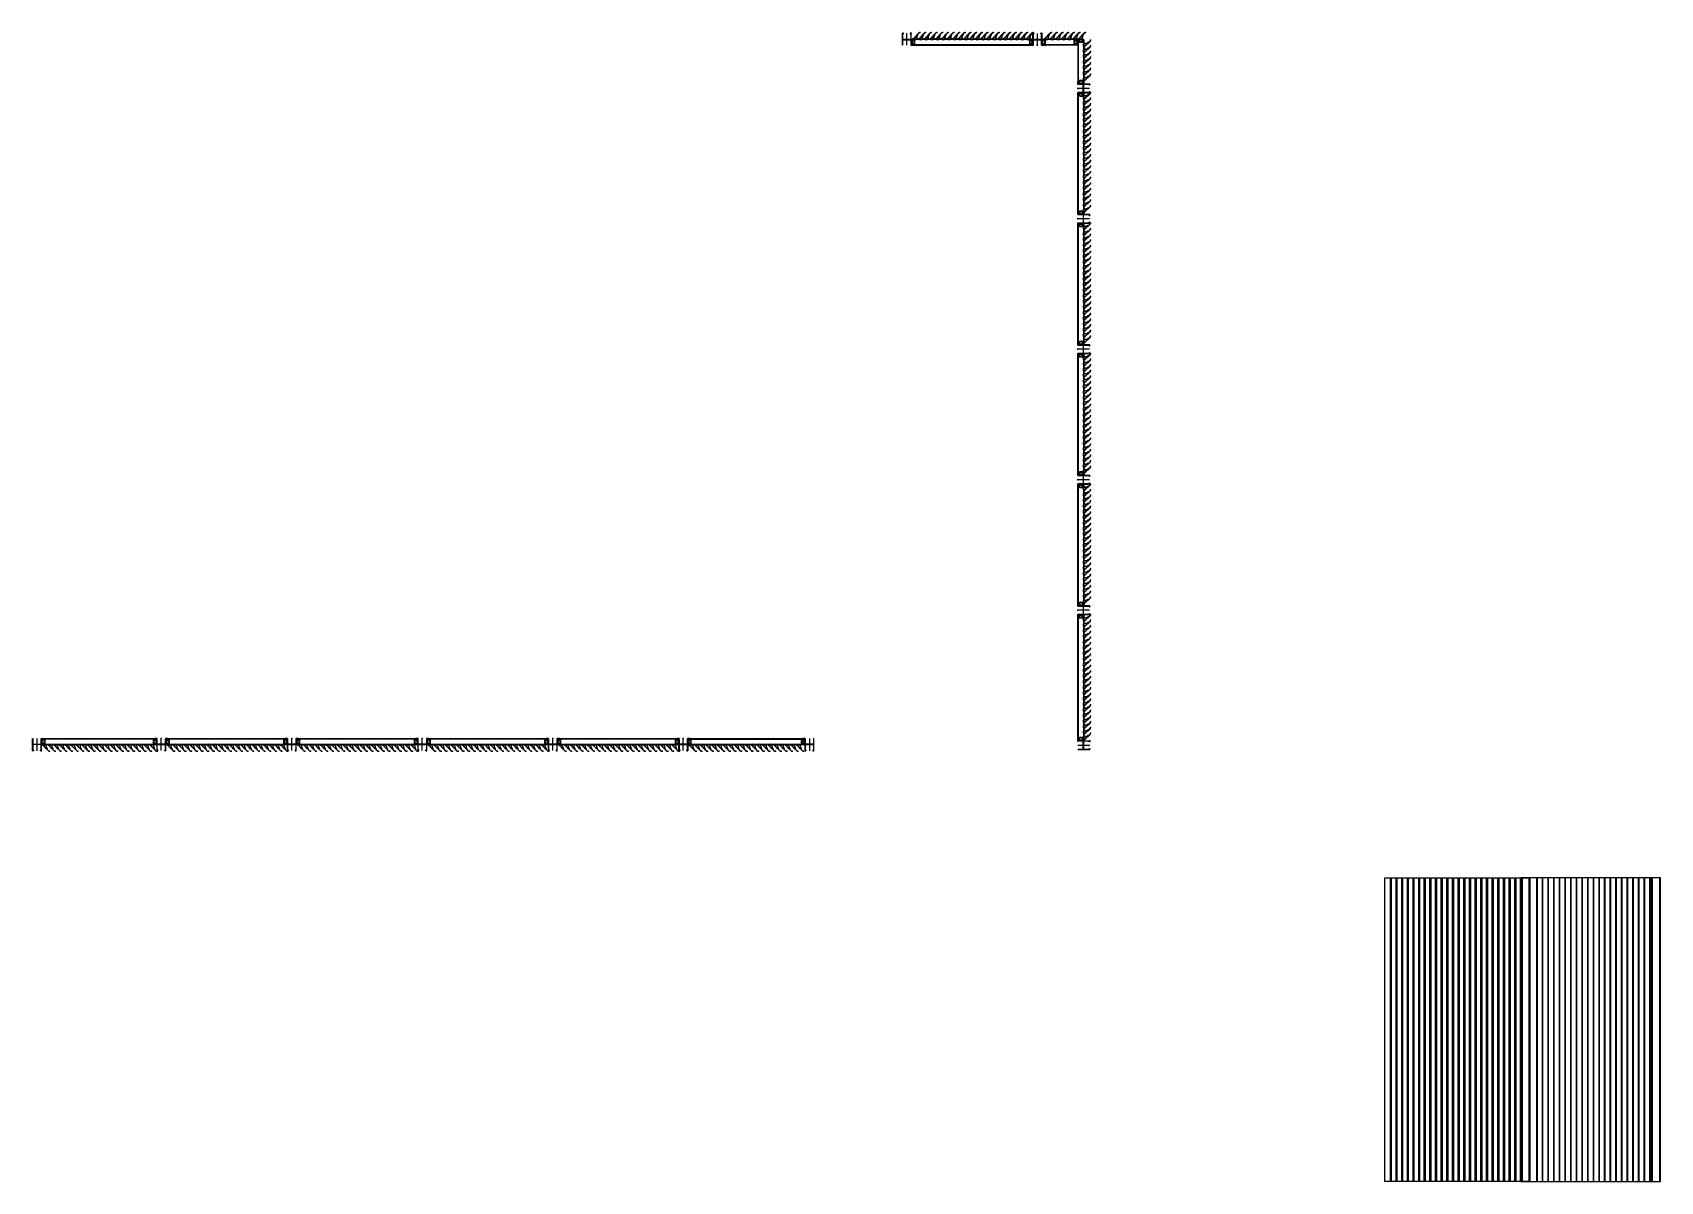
# Model space of a CAD drawing. Header units: millimetres. Extents: x -1379 to 1385823, y -4884429 to 548763.
# Drawn here: x 465282 to 483993, y -2214316 to -2201107 of the extents above; entities that cross this region are included whole.
import ezdxf

# ---------------------------------------------------------------- set-up
doc = ezdxf.new("R2010")
doc.units = ezdxf.units.MM
doc.set_wipeout_variables(frame=1)
doc.linetypes.add('CENTER', pattern=[50.8, 31.75, -6.35, 6.35, -6.35])
for name, color, linetype in [('010 - ASPG_ACCESSORIES_MAIN_COLOR_1', 7, 'Continuous'), ('010 - ASPG_EXTR_DEF_SUB', 7, 'Continuous'), ('010 - ASPG_EXTR_MAIN_COLOR_2', 7, 'Continuous'), ('010 - ASPG_EXTR_WIPEOUT_', 7, 'Continuous'), ('010 - ASPG_FASTERN_DEF_SUB', 7, 'Continuous'), ('010 - ASPG_FRAMING_CUT_COLOR_4', 7, 'Continuous'), ('010 - ASPG_FRAMING_DEF_SUB', 7, 'Continuous'), ('010 - ASPG_FRAMING_HATCH_', 7, 'Continuous'), ('010 - ASPG_FRAMING_MAIN_COLOR_1', 7, 'Continuous'), ('010 - ASPG_FRAMING_MAIN_COLOR_2', 7, 'Continuous'), ('010 - ASPG_FRAMING_SUB_COLOR_2', 7, 'Continuous'), ('010 - ASPG_FRAMING_WIPEOUT_', 7, 'Continuous'), ('BOLT & SCREW', 7, 'Continuous'), ('Center Line', 7, 'CENTER')]:
    doc.layers.add(name, color=color, linetype=linetype)
doc.layers.add('12-GRID', color=7, linetype='CENTER', lineweight=13)
doc.layers.add('SCREW', color=7, linetype='Continuous', lineweight=5)
pattern_1 = [(270, (1257419.24324, -520041.6224), (0.65495992507, -1.1344238721), [0.7562825814, -1.5125651628]), (30, (1257419.24324, -520041.6224), (0.65495992936, 1.1344238696), [0.7562825814, -1.5125651628]), (330, (1257419.24324, -520041.6224), (1.30991985442, -2.48e-09), [-1.5125651628, 0.7562825814])]
pattern_2 = [(315, (1257419.4929, -520021.6224), (1.3369313545, 1.3369313545), []), (45, (1257419.4929, -520021.6224), (-1.3369313545, 1.3369313545), [])]
pattern_3 = [(270, (1257419.4425, -520043.9224), (0.65495992507, -1.1344238721), [0.7562825814, -1.5125651628]), (30, (1257419.4425, -520043.9224), (0.65495992936, 1.1344238696), [0.7562825814, -1.5125651628]), (330, (1257419.4425, -520043.9224), (1.30991985442, -2.48e-09), [-1.5125651628, 0.7562825814])]
pattern_4 = [(315, (1257419.1929, -520023.9224), (1.3369313545, 1.3369313545), []), (45, (1257419.1929, -520023.9224), (-1.3369313545, 1.3369313545), [])]

# ---------------------------------------------------------------- blocks, each defined once
blk = doc.blocks.new('*U923')
at = {"color": 7}
blk.add_wipeout([(50, 0), (1450, 0), (1450, 3490), (50, 3490)], dxfattribs=at).dxf.layer = '010 - ASPG_EXTR_WIPEOUT_'
at = {"layer": '010 - ASPG_EXTR_MAIN_COLOR_2', "color": 7}
for points in [[(190, 0), (200, 0), (200, 3490), (190, 3490)], [(255, 0), (265, 0), (265, 3490), (255, 3490)], [(320, 0), (330, 0), (330, 3490), (320, 3490)], [(385, 0), (395, 0), (395, 3490), (385, 3490)], [(450, 0), (460, 0), (460, 3490), (450, 3490)], [(515, 0), (525, 0), (525, 3490), (515, 3490)], [(580, 0), (590, 0), (590, 3490), (580, 3490)], [(645, 0), (655, 0), (655, 3490), (645, 3490)], [(710, 0), (720, 0), (720, 3490), (710, 3490)], [(775, 0), (785, 0), (785, 3490), (775, 3490)], [(840, 0), (850, 0), (850, 3490), (840, 3490)], [(905, 0), (915, 0), (915, 3490), (905, 3490)], [(970, 0), (980, 0), (980, 3490), (970, 3490)], [(1035, 0), (1045, 0), (1045, 3490), (1035, 3490)], [(1100, 0), (1110, 0), (1110, 3490), (1100, 3490)], [(1165, 0), (1175, 0), (1175, 3490), (1165, 3490)], [(1230, 0), (1240, 0), (1240, 3490), (1230, 3490)], [(1295, 0), (1305, 0), (1305, 3490), (1295, 3490)]]:
    blk.add_lwpolyline(points, close=True, dxfattribs=at)
at = {"layer": '010 - ASPG_FRAMING_SUB_COLOR_2', "color": 7}
blk.add_lwpolyline([(50, 0), (1450, 0), (1450, 3490), (50, 3490)], close=True, dxfattribs=at)
at = {"color": 7}
for points in [[(-50, 0), (50, 0), (50, 3490), (-50, 3490)], [(1450, 0), (1550, 0), (1550, 3490), (1450, 3490)]]:
    blk.add_wipeout(points, dxfattribs=at).dxf.layer = '010 - ASPG_EXTR_WIPEOUT_'
at = {"layer": '010 - ASPG_EXTR_MAIN_COLOR_2', "color": 7}
for points in [[(125, 0), (135, 0), (135, 3490), (125, 3490)], [(1360, 0), (1370, 0), (1370, 3490), (1360, 3490)], [(1425, 0), (1435, 0), (1435, 3490), (1425, 3490)]]:
    blk.add_lwpolyline(points, close=True, dxfattribs=at)
at = {"layer": '010 - ASPG_FRAMING_MAIN_COLOR_1', "color": 7}
for points in [[(-50, 0), (-40, 0), (-40, 3490), (-50, 3490)], [(40, 0), (50, 0), (50, 3490), (40, 3490)], [(1450, 0), (1460, 0), (1460, 3490), (1450, 3490)], [(1540, 0), (1550, 0), (1550, 3490), (1540, 3490)]]:
    blk.add_lwpolyline(points, close=True, dxfattribs=at)
at = {"layer": '010 - ASPG_FRAMING_SUB_COLOR_2', "color": 7}
for points in [[(-50, 0), (50, 0), (50, 3490), (-50, 3490)], [(1450, 0), (1550, 0), (1550, 3490), (1450, 3490)]]:
    blk.add_lwpolyline(points, close=True, dxfattribs=at)
blk = doc.blocks.new('*U924')
at = {"color": 7}
blk.add_wipeout([(50, 0), (1617, 0), (1617, 3490), (50, 3490)], dxfattribs=at).dxf.layer = '010 - ASPG_EXTR_WIPEOUT_'
at = {"layer": '010 - ASPG_EXTR_MAIN_COLOR_2', "color": 7}
for points in [[(179, 0), (189, 0), (189, 3490), (179, 3490)], [(244, 0), (254, 0), (254, 3490), (244, 3490)], [(309, 0), (319, 0), (319, 3490), (309, 3490)], [(374, 0), (384, 0), (384, 3490), (374, 3490)], [(439, 0), (449, 0), (449, 3490), (439, 3490)], [(504, 0), (514, 0), (514, 3490), (504, 3490)], [(569, 0), (579, 0), (579, 3490), (569, 3490)], [(634, 0), (644, 0), (644, 3490), (634, 3490)], [(699, 0), (709, 0), (709, 3490), (699, 3490)], [(764, 0), (774, 0), (774, 3490), (764, 3490)], [(829, 0), (839, 0), (839, 3490), (829, 3490)], [(894, 0), (904, 0), (904, 3490), (894, 3490)], [(959, 0), (969, 0), (969, 3490), (959, 3490)], [(1024, 0), (1034, 0), (1034, 3490), (1024, 3490)], [(1089, 0), (1099, 0), (1099, 3490), (1089, 3490)], [(1154, 0), (1164, 0), (1164, 3490), (1154, 3490)], [(1219, 0), (1229, 0), (1229, 3490), (1219, 3490)], [(1284, 0), (1294, 0), (1294, 3490), (1284, 3490)], [(1349, 0), (1359, 0), (1359, 3490), (1349, 3490)], [(1414, 0), (1424, 0), (1424, 3490), (1414, 3490)], [(1479, 0), (1489, 0), (1489, 3490), (1479, 3490)], [(1544, 0), (1554, 0), (1554, 3490), (1544, 3490)]]:
    blk.add_lwpolyline(points, close=True, dxfattribs=at)
at = {"layer": '010 - ASPG_FRAMING_SUB_COLOR_2', "color": 7}
blk.add_lwpolyline([(50, 0), (1617, 0), (1617, 3490), (50, 3490)], close=True, dxfattribs=at)
at = {"color": 7}
blk.add_wipeout([(-50, 0), (50, 0), (50, 3490), (-50, 3490)], dxfattribs=at).dxf.layer = '010 - ASPG_EXTR_WIPEOUT_'
at = {"layer": '010 - ASPG_EXTR_MAIN_COLOR_2', "color": 7}
for points in [[(49, 0), (59, 0), (59, 3490), (49, 3490)], [(114, 0), (124, 0), (124, 3490), (114, 3490)]]:
    blk.add_lwpolyline(points, close=True, dxfattribs=at)
at = {"layer": '010 - ASPG_FRAMING_MAIN_COLOR_1', "color": 7}
for points in [[(-50, 0), (-40, 0), (-40, 3490), (-50, 3490)], [(40, 0), (50, 0), (50, 3490), (40, 3490)]]:
    blk.add_lwpolyline(points, close=True, dxfattribs=at)
at = {"layer": '010 - ASPG_FRAMING_SUB_COLOR_2', "color": 7}
blk.add_lwpolyline([(-50, 0), (50, 0), (50, 3490), (-50, 3490)], close=True, dxfattribs=at)
blk = doc.blocks.new('*U3530')
at = {"layer": '12-GRID', "color": 7, "linetype": 'CENTER'}
for p, q in [((0, -6), (0, 2)), ((-4, -2), (4, -2))]:
    blk.add_line(p, q, dxfattribs=at)
at = {"layer": 'BOLT & SCREW', "color": 7}
for p, q in [((-1, -2), (-2, -2)), ((-1, -2), (-2, -2)), ((0, -2), (-1, -2)), ((0, -2), (-1, -2)), ((0, -1), (0, 0)), ((0, -1), (0, 0)), ((0, -2), (0, -1)), ((0, -2), (0, -1)), ((0, -2), (1, -2)), ((0, -3), (0, -2)), ((0, -2), (0, -3)), ((0, -2), (1, -2)), ((0, -3), (0, -4)), ((0, -3), (0, -4)), ((1, -2), (2, -2)), ((1, -2), (2, -2))]:
    blk.add_line(p, q, dxfattribs=at)
for points in [[(-2, -2), (-1, -2, 0.414214), (0, -1), (0, 0), (0, 0), (0, -1, 0.414214), (1, -2), (2, -2), (2, -2), (1, -2, 0.414214), (0, -3), (0, -4), (0, -4), (0, -3, 0.414214), (-1, -2), (-2, -2)], [(0, -2, -0.414214), (0, -2), (1, -2), (1, -2), (0, -2, -0.414214), (0, -2), (0, -1), (0, -1), (0, -2, -0.414214), (0, -2), (-1, -2), (-1, -2), (0, -2, -0.414214), (0, -2), (0, -3), (0, -3)]]:
    blk.add_lwpolyline(points, format="xyb", close=True, dxfattribs=at)
blk.add_circle((0, -2), 3.5, dxfattribs=at)
blk = doc.blocks.new('000_ASPG_TYP_FILES_20260218-010703_FRAME_EXTR_')
at = {"layer": '010 - ASPG_FRAMING_HATCH_'}
h = blk.add_hatch(dxfattribs=at)
h.set_pattern_fill('ANSI32', scale=0.1, angle=180)
edge = h.paths.add_edge_path()
edge.add_line((2, 16), (2, 2))
edge.add_line((2, 2), (40, 2))
edge.add_arc((40, 2), 0.3, 0, 90, ccw=False)
edge.add_line((40, 2), (40, 0))
edge.add_arc((40, 0), 0.3, -90, 0, ccw=False)
edge.add_line((40, 0), (0, 0))
edge.add_arc((0, 0), 0.3, 180, 270, ccw=False)
edge.add_line((0, 0), (0, 18))
edge.add_arc((0, 18), 0.3, 90, 180, ccw=False)
edge.add_line((0, 18), (23, 18))
edge.add_arc((23, 19), 0.5, 270, 380.2095)
edge.add_arc((26, 20), 3.35, 182.0638, 200.2095, ccw=False)
edge.add_arc((24, 20), 0.76, 2.0638, 182.0638, ccw=False)
edge.add_arc((26, 20), 1.83, 182.0638, 447.9362)
edge.add_arc((26, 22), 0.76, 87.9362, 267.9362, ccw=False)
edge.add_arc((26, 20), 3.35, 69.7905, 87.9362, ccw=False)
edge.add_arc((27, 23), 0.5, 249.7905, 360)
edge.add_line((28, 23), (28, 27))
edge.add_line((28, 27), (28, 27))
edge.add_line((28, 27), (28, 28))
edge.add_line((28, 28), (28, 39))
edge.add_line((28, 39), (28, 39))
edge.add_line((28, 39), (28, 40))
edge.add_line((28, 40), (28, 43))
edge.add_arc((27, 43), 0.5, 0, 110.2095)
edge.add_arc((26, 46), 3.35, 272.0638, 290.2095, ccw=False)
edge.add_arc((26, 44), 0.76, 92.0638, 272.0638, ccw=False)
edge.add_arc((26, 46), 1.83, 272.0638, 537.9362)
edge.add_arc((24, 47), 0.76, 177.9362, 357.9362, ccw=False)
edge.add_arc((26, 46), 3.35, 159.7905, 177.9362, ccw=False)
edge.add_arc((23, 48), 0.5, 339.7905, 450)
edge.add_line((23, 48), (0, 48))
edge.add_arc((0, 49), 0.3, 180, 270, ccw=False)
edge.add_line((0, 49), (0, 60))
edge.add_arc((0, 60), 0.3, 90, 180, ccw=False)
edge.add_line((0, 60), (5, 60))
edge.add_line((5, 60), (5, 65))
edge.add_arc((5, 65), 0.3, 90, 180, ccw=False)
edge.add_line((5, 65), (30, 65))
edge.add_line((30, 65), (30, 64))
edge.add_arc((30, 64), 0.3, -90, 0, ccw=False)
edge.add_line((30, 63), (7, 63))
edge.add_arc((7, 63), 0.3, 90, 180)
edge.add_line((7, 63), (7, 58))
edge.add_line((7, 58), (2, 58))
edge.add_arc((2, 58), 0.3, 90, 180)
edge.add_line((2, 58), (2, 51))
edge.add_arc((2, 51), 0.3, 180, 270)
edge.add_line((2, 50), (30, 50))
edge.add_arc((30, 50), 0.3, 0, 90, ccw=False)
edge.add_line((30, 50), (30, 27))
edge.add_line((30, 27), (30, 16))
edge.add_arc((30, 16), 0.3, -90, 0, ccw=False)
edge.add_line((30, 16), (2, 16))
at = {"layer": '010 - ASPG_FRAMING_CUT_COLOR_4', "color": 7}
blk.add_lwpolyline([(2, 16), (2, 2), (40, 2, -0.414214), (40, 2), (40, 0, -0.414214), (40, 0), (0, 0, -0.414214), (0, 0), (0, 18, -0.414214), (0, 18), (23, 18, 0.52173), (23, 19, -0.079342), (23, 20, -1), (24, 20, 2.296346), (26, 22, -1), (26, 23, -0.079342), (27, 23, 0.52173), (28, 23), (28, 27), (28, 27), (28, 28), (28, 39), (28, 39), (28, 40), (28, 43, 0.52173), (27, 43, -0.079342), (26, 43, -1), (26, 45, 2.296346), (24, 47, -1), (23, 47, -0.079342), (23, 48, 0.52173), (23, 48), (0, 48, -0.414214), (0, 49), (0, 60, -0.414214), (0, 60), (5, 60), (5, 65, -0.414214), (5, 65), (30, 65), (30, 64, -0.414214), (30, 63), (7, 63, 0.414214), (7, 63), (7, 58), (2, 58, 0.414214), (2, 58), (2, 51, 0.414214), (2, 50), (30, 50, -0.414214), (30, 50), (30, 27), (30, 16, -0.414214), (30, 16)], format="xyb", close=True, dxfattribs=at)
at = {"color": 7}
for p in [(26, 48), (26, 22)]:
    blk.add_blockref('*U3530', p, dxfattribs=at)
blk = doc.blocks.new('*U3143')
at = {"layer": '010 - ASPG_FRAMING_HATCH_', "transparency": 33554585}
h = blk.add_hatch(dxfattribs=at)
h.set_pattern_fill('ANSI32', scale=0.25)
edge = h.paths.add_edge_path()
edge.add_line((2, -50), (2, -75))
edge.add_line((2, -75), (0, -75))
edge.add_line((0, -75), (0, -49))
edge.add_arc((1, -49), 1, 90, 180, ccw=False)
edge.add_line((1, -48), (63, -48))
edge.add_arc((63, -47), 1, 270, 360)
edge.add_line((64, -47), (64, 47))
edge.add_arc((63, 47), 1, 0, 90)
edge.add_line((63, 48), (1, 48))
edge.add_arc((1, 49), 1, 180, 270, ccw=False)
edge.add_line((0, 49), (0, 75))
edge.add_line((0, 75), (2, 75))
edge.add_line((2, 75), (2, 50))
edge.add_line((2, 50), (141, 50))
edge.add_line((141, 50), (141, 41))
edge.add_arc((140, 41), 1, 270, 360, ccw=False)
edge.add_line((140, 40), (132, 40))
edge.add_arc((132, 41), 1, 180, 270, ccw=False)
edge.add_line((131, 41), (131, 47))
edge.add_arc((130, 47), 1, 0, 90)
edge.add_line((130, 48), (67, 48))
edge.add_arc((67, 47), 1, 90, 180)
edge.add_line((66, 47), (66, -47))
edge.add_arc((67, -47), 1, 180, 270)
edge.add_line((67, -48), (130, -48))
edge.add_arc((130, -47), 1, 270, 360)
edge.add_line((131, -47), (131, -41))
edge.add_arc((132, -41), 1, 90, 180, ccw=False)
edge.add_line((132, -40), (140, -40))
edge.add_arc((140, -41), 1, 0, 90, ccw=False)
edge.add_line((141, -41), (141, -50))
edge.add_line((141, -50), (2, -50))
h.paths.add_polyline_path([(139, 48), (139, 42), (133, 42), (133, 48)], flags=16)
h.paths.add_polyline_path([(139, -48), (139, -42), (133, -42), (133, -48)], flags=16)
at = {"layer": '010 - ASPG_FRAMING_HATCH_'}
h = blk.add_hatch(dxfattribs=at)
h.set_pattern_fill('ANSI37', scale=0.595498, angle=-90)
h.set_pattern_definition(pattern_4)
edge = h.paths.add_edge_path()
edge.add_ellipse((12, 55), major_axis=(0, -5), ratio=0.644482, start_angle=180, end_angle=360, ccw=False)
edge.add_line((12, 60), (2, 60))
edge.add_arc((-8, 55), 11.1, -26.7963, 26.7963, ccw=False)
edge.add_line((2, 50), (12, 50))
h = blk.add_hatch(dxfattribs=at)
h.set_pattern_fill('HONEY', scale=0.238199, angle=-90)
h.set_pattern_definition(pattern_3)
edge = h.paths.add_edge_path()
edge.add_ellipse((12, 55), major_axis=(0, -5), ratio=0.644482, start_angle=0, end_angle=360, ccw=False)
h = blk.add_hatch(dxfattribs=at)
h.set_pattern_fill('HONEY', scale=0.238199, angle=-90)
h.set_pattern_definition(pattern_1)
edge = h.paths.add_edge_path()
edge.add_ellipse((58, 55), major_axis=(0, -5), ratio=0.644482, start_angle=0, end_angle=360)
h = blk.add_hatch(dxfattribs=at)
h.set_pattern_fill('ANSI37', scale=0.595498, angle=-90)
h.set_pattern_definition(pattern_2)
edge = h.paths.add_edge_path()
edge.add_ellipse((58, 55), major_axis=(0, -5), ratio=0.644482, start_angle=0, end_angle=180)
edge.add_line((58, 60), (62, 60))
edge.add_arc((62, 60), 0.3, -90, 0)
edge.add_line((62, 60), (62, 61))
edge.add_line((62, 61), (62, 62))
edge.add_line((62, 62), (62, 62))
edge.add_line((62, 62), (62, 63))
edge.add_line((62, 63), (62, 63))
edge.add_line((62, 63), (62, 64))
edge.add_line((62, 64), (62, 64))
edge.add_line((62, 64), (62, 65))
edge.add_line((62, 65), (63, 65))
edge.add_line((63, 65), (64, 66))
edge.add_line((64, 66), (64, 65))
edge.add_line((64, 65), (65, 66))
edge.add_line((65, 66), (65, 65))
edge.add_line((65, 65), (66, 66))
edge.add_line((66, 66), (66, 65))
edge.add_line((66, 65), (67, 65))
edge.add_arc((67, 65), 0.3, -90, 0)
edge.add_line((67, 65), (67, 60))
edge.add_arc((77, 55), 11.1, 153.2037, 206.7963)
edge.add_line((67, 50), (58, 50))
h = blk.add_hatch(dxfattribs=at)
h.set_pattern_fill('ANSI37', scale=0.595498, angle=-90)
h.set_pattern_definition(pattern_4)
edge = h.paths.add_edge_path()
edge.add_ellipse((12, -55), major_axis=(0, 5), ratio=0.644482, start_angle=0, end_angle=180)
edge.add_line((12, -60), (2, -60))
edge.add_arc((-8, -55), 11.1, 333.2037, 386.7963)
edge.add_line((2, -50), (12, -50))
h = blk.add_hatch(dxfattribs=at)
h.set_pattern_fill('HONEY', scale=0.238199, angle=-90)
h.set_pattern_definition(pattern_3)
edge = h.paths.add_edge_path()
edge.add_ellipse((12, -55), major_axis=(0, 5), ratio=0.644482, start_angle=0, end_angle=360)
h = blk.add_hatch(dxfattribs=at)
h.set_pattern_fill('HONEY', scale=0.238199, angle=-90)
h.set_pattern_definition(pattern_1)
edge = h.paths.add_edge_path()
edge.add_ellipse((58, -55), major_axis=(0, 5), ratio=0.644482, start_angle=0, end_angle=360, ccw=False)
h = blk.add_hatch(dxfattribs=at)
h.set_pattern_fill('ANSI37', scale=0.595498, angle=-90)
h.set_pattern_definition(pattern_2)
edge = h.paths.add_edge_path()
edge.add_ellipse((58, -55), major_axis=(0, 5), ratio=0.644482, start_angle=180, end_angle=360, ccw=False)
edge.add_line((58, -60), (62, -60))
edge.add_arc((62, -60), 0.3, 360, 450, ccw=False)
edge.add_line((62, -60), (62, -61))
edge.add_line((62, -61), (62, -62))
edge.add_line((62, -62), (62, -62))
edge.add_line((62, -62), (62, -63))
edge.add_line((62, -63), (62, -63))
edge.add_line((62, -63), (62, -64))
edge.add_line((62, -64), (62, -64))
edge.add_line((62, -64), (62, -65))
edge.add_line((62, -65), (63, -65))
edge.add_line((63, -65), (64, -66))
edge.add_line((64, -66), (64, -65))
edge.add_line((64, -65), (65, -66))
edge.add_line((65, -66), (65, -65))
edge.add_line((65, -65), (66, -66))
edge.add_line((66, -66), (66, -65))
edge.add_line((66, -65), (67, -65))
edge.add_arc((67, -65), 0.3, 360, 450, ccw=False)
edge.add_line((67, -65), (67, -60))
edge.add_arc((77, -55), 11.1, 153.2037, 206.7963, ccw=False)
edge.add_line((67, -50), (58, -50))
at = {"layer": '010 - ASPG_FASTERN_DEF_SUB', "color": 7}
blk.add_point((0, 0), dxfattribs=at)
at = {"layer": '010 - ASPG_FRAMING_CUT_COLOR_4', "color": 7}
blk.add_lwpolyline([(2, -50), (2, -75), (0, -75), (0, -49, -0.414214), (1, -48), (63, -48, 0.414214), (64, -47), (64, 47, 0.414214), (63, 48), (1, 48, -0.414214), (0, 49), (0, 75), (2, 75), (2, 50), (141, 50), (141, 41, -0.414214), (140, 40), (132, 40, -0.414214), (131, 41), (131, 47, 0.414214), (130, 48), (67, 48, 0.414214), (66, 47), (66, -47, 0.414214), (67, -48), (130, -48, 0.414214), (131, -47), (131, -41, -0.414214), (132, -40), (140, -40, -0.414214), (141, -41), (141, -50)], format="xyb", close=True, dxfattribs=at)
for points in [[(139, 48), (139, 42), (133, 42), (133, 48)], [(139, -48), (139, -42), (133, -42), (133, -48)]]:
    blk.add_lwpolyline(points, close=True, dxfattribs=at)
at = {"layer": '010 - ASPG_FRAMING_DEF_SUB', "color": 7, "transparency": 33554508}
blk.add_line((136, 0), (-5, 0), dxfattribs=at)
at = {"layer": '010 - ASPG_FRAMING_DEF_SUB', "color": 7, "transparency": 33554457}
for points in [[(2, 50), (15, 50), (15, 60), (2, 60)], [(54, 50), (67, 50), (67, 66), (54, 66)], [(2, -50), (15, -50), (15, -60), (2, -60)], [(54, -50), (67, -50), (67, -66), (54, -66)]]:
    blk.add_lwpolyline(points, close=True, dxfattribs=at)
at = {"layer": '010 - ASPG_FRAMING_SUB_COLOR_2', "color": 7}
for points in [[(12, 50), (2, 50, 0.238199), (2, 60), (12, 60)], [(58, 50), (67, 50, -0.238199), (67, 60), (67, 65, -0.414214), (67, 65), (66, 65), (66, 66), (65, 65), (65, 66), (64, 65), (64, 66), (63, 65), (62, 65), (62, 64), (62, 64), (62, 63), (62, 63), (62, 62), (62, 62), (62, 61), (62, 60, -0.414214), (62, 60), (58, 60)], [(12, -50), (2, -50, -0.238199), (2, -60), (12, -60)], [(58, -50), (67, -50, 0.238199), (67, -60), (67, -65, 0.414214), (67, -65), (66, -65), (66, -66), (65, -65), (65, -66), (64, -65), (64, -66), (63, -65), (62, -65), (62, -64), (62, -64), (62, -63), (62, -63), (62, -62), (62, -62), (62, -61), (62, -60, 0.414214), (62, -60), (58, -60)]]:
    blk.add_lwpolyline(points, format="xyb", dxfattribs=at)
at = {"layer": '010 - ASPG_FRAMING_SUB_COLOR_2', "color": 7, "extrusion": (0, 0, -1)}
for centre, major_axis in [((12, 55), (0, -5)), ((58, -55), (0, 5))]:
    blk.add_ellipse(centre, major_axis=major_axis, ratio=0.644482, dxfattribs=at)
at = {"layer": '010 - ASPG_FRAMING_SUB_COLOR_2', "color": 7}
for centre, major_axis in [((58, 55), (0, -5)), ((12, -55), (0, 5))]:
    blk.add_ellipse(centre, major_axis=major_axis, ratio=0.644482, dxfattribs=at)
blk = doc.blocks.new('PZG35-9D5')
at = {"layer": 'Center Line', "color": 7}
blk.add_line((0, 4), (0, -11), dxfattribs=at)
at = {"layer": 'SCREW', "color": 7}
for p, q in [((-1, 0), (-1, -1)), ((1, 0), (1, -1)), ((-2, -1), (-1, -2)), ((-2, -1), (-1, -1)), ((-2, -1), (2, -1)), ((-2, -3), (2, -2)), ((-2, -3), (-1, -2)), ((-2, -3), (-1, -3)), ((-2, -4), (-1, -4)), ((-2, -4), (-1, -4)), ((-2, -4), (-1, -4)), ((-1, -1), (1, -1)), ((-1, -2), (1, -1)), ((-1, -2), (-1, -2)), ((-1, -2), (1, -2)), ((-1, -3), (-1, -4)), ((-1, -3), (1, -3)), ((-1, -4), (-1, -8)), ((-1, -4), (-1, -4)), ((-1, -4), (-1, -4)), ((0, -10), (-1, -8)), ((0, -10), (1, -8)), ((1, -1), (1, -2)), ((2, -1), (1, -1)), ((2, -1), (1, -1)), ((2, -2), (1, -2)), ((2, -2), (1, -3)), ((1, -3), (1, -3)), ((1, -3), (1, -3)), ((2, -4), (1, -3)), ((1, -4), (1, -4)), ((1, -4), (2, -4)), ((1, -4), (1, -4)), ((1, -5), (1, -4)), ((2, -5), (1, -4)), ((2, -4), (1, -4)), ((1, -5), (1, -8)), ((1, -5), (2, -5)), ((1, -5), (1, -5)), ((2, -5), (1, -5))]:
    blk.add_line(p, q, dxfattribs=at)
blk.add_lwpolyline([(0, -10), (1, -5), (1, -4, 0.417657), (0, -3, 0.108102), (-1, -4), (-1, -5)], format="xyb", dxfattribs=at)
blk = doc.blocks.new('*U3139')
at = {"layer": 'SCREW', "color": 7}
blk.add_lwpolyline([(3, 2, 0.09906), (1, 3), (1, 2), (-1, 2), (-1, 3, 0.09906), (-3, 2, 0.266588), (-4, 1), (-4, 0, 0.414214), (-3, 0), (3, 0, 0.414214), (3, 0), (3, 1, 0.266588)], format="xyb", close=True, dxfattribs=at)
blk.add_blockref('PZG35-9D5', (0, 0), dxfattribs=at)
blk = doc.blocks.new('*U3144')
at = {"color": 7}
blk.add_point((0, 0), dxfattribs=at)
at = {"layer": '010 - ASPG_ACCESSORIES_MAIN_COLOR_1', "color": 7}
blk.add_lwpolyline([(-40, -1, 0.414214), (-40, -1), (-40, -7, 0.57735), (-40, -8), (-37, -6, 0.767327), (-37, -5), (-38, -5, -0.414214), (-38, -5), (-38, -3, -0.414214), (-38, -3), (-32, -3, -0.388879), (-32, -3), (-32, -4, 0.388879), (-31, -5), (-30, -5, 0.414214), (-30, -4), (-30, -3, -0.414214), (-30, -3), (0, -3, -0.378969), (3, -5), (8, -43, 0.446593), (12, -45, -0.489802), (16, -49), (16, -49, -0.18248), (16, -50, -0.267949), (15, -50, 1.122115), (15, -52, 0.405004), (18, -49), (18, -49, 0.489805), (11, -43, -0.446597), (10, -42), (5, -1, 0.364176), (5, -1)], format="xyb", close=True, dxfattribs=at)
at = {"layer": '010 - ASPG_EXTR_DEF_SUB', "color": 7}
for p in [(-40, 0), (43, -77), (43, -77)]:
    blk.add_point(p, dxfattribs=at)
at = {"layer": '010 - ASPG_EXTR_MAIN_COLOR_2', "color": 7}
blk.add_lwpolyline([(11, -48), (11, -47), (12, -48), (12, -47, -0.535538), (14, -49, 0.991572), (16, -50, 1.157025), (9, -49, -0.688558), (8, -49), (-17, -22), (-32, -6), (-32, -3, 0.414312), (-33, -3), (-38, -3, 0.414116), (-38, -3), (-38, -4, 0.414214), (-38, -5), (-36, -5, -0.205895), (-36, -5), (33, -77), (43, -77, 0.668179), (43, -77), (41, -74, 0.668179), (40, -74), (40, -76), (34, -76), (12, -53, -0.558354), (12, -52, 0.766275), (12, -50, -0.438583), (11, -48)], format="xyb", close=True, dxfattribs=at)
at = {"layer": 'SCREW', "color": 7, "rotation": 180}
for p in [(-22, -2), (-8, -2)]:
    blk.add_blockref('*U3139', p, dxfattribs=at)
blk = doc.blocks.new('000_ASPG_TYP_FILES_FRAMING_EXTR_BREAKLINE_TYPE_2')
at = {"layer": '010 - ASPG_FRAMING_HATCH_', "transparency": 33554585}
h = blk.add_hatch(dxfattribs=at)
h.set_pattern_fill('ANSI32', scale=0.25)
h.paths.add_polyline_path([(131, 91, 0.414214), (132, 90), (140, 90, 0.414214), (141, 91), (141, 100), (2, 100), (2, 125), (0, 125), (0, 99, 0.414214), (1, 98), (63, 98, -0.414214), (64, 97), (64, 3, -0.414214), (63, 2), (0, 2), (0, 0), (141, 0), (141, 9, 0.414214), (140, 10), (132, 10, 0.414214), (131, 9), (131, 3, -0.414214), (130, 2), (67, 2, -0.414214), (66, 3), (66, 97, -0.414214), (67, 98), (130, 98, -0.414214), (131, 97)])
h.paths.add_polyline_path([(133, 92), (133, 98), (139, 98), (139, 92)], flags=16)
h.paths.add_polyline_path([(133, 8), (139, 8), (139, 2), (133, 2)], flags=16)
at = {"layer": '010 - ASPG_FRAMING_HATCH_'}
h = blk.add_hatch(dxfattribs=at)
h.set_pattern_fill('ANSI37', scale=0.595498, angle=-90)
h.set_pattern_definition([(315, (1257419.1929, -519973.9224), (1.3369313545, 1.3369313545), []), (45, (1257419.1929, -519973.9224), (-1.3369313545, 1.3369313545), [])])
edge = h.paths.add_edge_path()
edge.add_ellipse((12, 105), major_axis=(0, -5), ratio=0.644482, start_angle=180, end_angle=360, ccw=False)
edge.add_line((12, 110), (2, 110))
edge.add_arc((-8, 105), 11.1, -26.7963, 26.7963, ccw=False)
edge.add_line((2, 100), (12, 100))
h = blk.add_hatch(dxfattribs=at)
h.set_pattern_fill('HONEY', scale=0.238199, angle=-90)
h.set_pattern_definition([(270, (1257419.4425, -519993.9224), (0.65495992507, -1.1344238721), [0.7562825814, -1.5125651628]), (30, (1257419.4425, -519993.9224), (0.65495992936, 1.1344238696), [0.7562825814, -1.5125651628]), (330, (1257419.4425, -519993.9224), (1.30991985442, -2.48e-09), [-1.5125651628, 0.7562825814])])
edge = h.paths.add_edge_path()
edge.add_ellipse((12, 105), major_axis=(0, -5), ratio=0.644482, start_angle=0, end_angle=360, ccw=False)
h = blk.add_hatch(dxfattribs=at)
h.set_pattern_fill('HONEY', scale=0.238199, angle=-90)
h.set_pattern_definition([(270, (1257419.24324, -519991.6224), (0.65495992507, -1.1344238721), [0.7562825814, -1.5125651628]), (30, (1257419.24324, -519991.6224), (0.65495992936, 1.1344238696), [0.7562825814, -1.5125651628]), (330, (1257419.24324, -519991.6224), (1.30991985442, -2.48e-09), [-1.5125651628, 0.7562825814])])
edge = h.paths.add_edge_path()
edge.add_ellipse((58, 105), major_axis=(0, -5), ratio=0.644482, start_angle=0, end_angle=360)
h = blk.add_hatch(dxfattribs=at)
h.set_pattern_fill('ANSI37', scale=0.595498, angle=-90)
h.set_pattern_definition([(315, (1257419.4929, -519971.6224), (1.3369313545, 1.3369313545), []), (45, (1257419.4929, -519971.6224), (-1.3369313545, 1.3369313545), [])])
edge = h.paths.add_edge_path()
edge.add_ellipse((58, 105), major_axis=(0, -5), ratio=0.644482, start_angle=0, end_angle=180)
edge.add_line((58, 110), (62, 110))
edge.add_arc((62, 110), 0.3, -90, 0)
edge.add_line((62, 110), (62, 111))
edge.add_line((62, 111), (62, 112))
edge.add_line((62, 112), (62, 112))
edge.add_line((62, 112), (62, 113))
edge.add_line((62, 113), (62, 113))
edge.add_line((62, 113), (62, 114))
edge.add_line((62, 114), (62, 114))
edge.add_line((62, 114), (62, 115))
edge.add_line((62, 115), (63, 115))
edge.add_line((63, 115), (64, 116))
edge.add_line((64, 116), (64, 115))
edge.add_line((64, 115), (65, 116))
edge.add_line((65, 116), (65, 115))
edge.add_line((65, 115), (66, 116))
edge.add_line((66, 116), (66, 115))
edge.add_line((66, 115), (67, 115))
edge.add_arc((67, 115), 0.3, -90, 0)
edge.add_line((67, 115), (67, 110))
edge.add_arc((77, 105), 11.1, 153.2037, 206.7963)
edge.add_line((67, 100), (58, 100))
at = {"color": 7}
blk.add_point((141, 100), dxfattribs=at)
at = {"layer": '010 - ASPG_FRAMING_CUT_COLOR_4', "color": 7}
blk.add_lwpolyline([(0, 0), (0, 2), (63, 2, 0.414214), (64, 3), (64, 97, 0.414214), (63, 98), (1, 98, -0.414214), (0, 99), (0, 125), (2, 125), (2, 100), (141, 100), (141, 91, -0.414214), (140, 90), (132, 90, -0.414214), (131, 91), (131, 97, 0.414214), (130, 98), (67, 98, 0.414214), (66, 97), (66, 3, 0.414214), (67, 2), (130, 2, 0.414214), (131, 3), (131, 9, -0.414214), (132, 10), (140, 10, -0.414214), (141, 9), (141, 0)], format="xyb", close=True, dxfattribs=at)
for points in [[(139, 98), (139, 92), (133, 92), (133, 98)], [(139, 2), (139, 8), (133, 8), (133, 2)]]:
    blk.add_lwpolyline(points, close=True, dxfattribs=at)
at = {"layer": '010 - ASPG_FRAMING_DEF_SUB', "color": 7, "transparency": 33554457}
blk.add_line((0, 50), (141, 50), dxfattribs=at)
for points in [[(2, 100), (15, 100), (15, 110), (2, 110)], [(54, 100), (67, 100), (67, 116), (54, 116)]]:
    blk.add_lwpolyline(points, close=True, dxfattribs=at)
at = {"layer": '010 - ASPG_FRAMING_SUB_COLOR_2', "color": 7}
for points in [[(12, 100), (2, 100, 0.238199), (2, 110), (12, 110)], [(58, 100), (67, 100, -0.238199), (67, 110), (67, 115, -0.414214), (67, 115), (66, 115), (66, 116), (65, 115), (65, 116), (64, 115), (64, 116), (63, 115), (62, 115), (62, 114), (62, 114), (62, 113), (62, 113), (62, 112), (62, 112), (62, 111), (62, 110, -0.414214), (62, 110), (58, 110)]]:
    blk.add_lwpolyline(points, format="xyb", dxfattribs=at)
at = {"layer": '010 - ASPG_FRAMING_SUB_COLOR_2', "color": 7, "extrusion": (0, 0, -1)}
blk.add_ellipse((12, 105), major_axis=(0, -5), ratio=0.644482, dxfattribs=at)
at = {"layer": '010 - ASPG_FRAMING_SUB_COLOR_2', "color": 7}
blk.add_ellipse((58, 105), major_axis=(0, -5), ratio=0.644482, dxfattribs=at)
blk = doc.blocks.new('*U894')
at = {"color": 7}
blk.add_wipeout([(1493, 4), (60, 4), (60, 69), (1493, 69)], dxfattribs=at).dxf.layer = '010 - ASPG_FRAMING_WIPEOUT_'
blk.add_point((60, 69), dxfattribs=at)
at = {"layer": '010 - ASPG_FRAMING_MAIN_COLOR_2', "color": 7}
blk.add_lwpolyline([(1463, 69), (90, 69), (90, 6), (1463, 6)], close=True, dxfattribs=at)
at = {"layer": '010 - ASPG_FRAMING_SUB_COLOR_2', "color": 7}
for points in [[(1493, 4), (60, 4), (60, 69), (1493, 69)], [(60, 2), (60, 4), (1493, 4), (1493, 2)]]:
    blk.add_lwpolyline(points, close=True, dxfattribs=at)
at = {"color": 7, "transparency": 33554559, "xscale": -1, "rotation": 270}
blk.add_blockref('*U3143', (0, 0), dxfattribs=at)
at = {"color": 7}
for name, p, rotation in [('*U3144', (92, 69), 180), ('*U3144', (157, 69), 180), ('*U3144', (222, 69), 180), ('*U3144', (287, 69), 180), ('*U3144', (352, 69), 180), ('*U3144', (417, 69), 180), ('*U3144', (482, 69), 180), ('*U3144', (547, 69), 180), ('*U3144', (612, 69), 180), ('*U3144', (677, 69), 180), ('*U3144', (742, 69), 180), ('*U3144', (807, 69), 180), ('*U3144', (872, 69), 180), ('*U3144', (937, 69), 180), ('*U3144', (1002, 69), 180), ('*U3144', (1067, 69), 180), ('*U3144', (1132, 69), 180), ('*U3144', (1197, 69), 180), ('*U3144', (1262, 69), 180), ('*U3144', (1327, 69), 180), ('*U3144', (1392, 69), 180), ('*U3144', (1457, 69), 180), ('000_ASPG_TYP_FILES_FRAMING_EXTR_BREAKLINE_TYPE_2', (1603, 0), 89.99999999999999)]:
    blk.add_blockref(name, p, dxfattribs=dict(at, rotation=rotation))
blk.add_blockref('000_ASPG_TYP_FILES_20260218-010703_FRAME_EXTR_', (60, 4), dxfattribs=at)
at = {"color": 7, "xscale": -1}
blk.add_blockref('000_ASPG_TYP_FILES_20260218-010703_FRAME_EXTR_', (1493, 4), dxfattribs=at)
blk = doc.blocks.new('*U895')
at = {"color": 7}
blk.add_wipeout([(562, 4), (60, 4), (60, 69), (562, 69)], dxfattribs=at).dxf.layer = '010 - ASPG_FRAMING_WIPEOUT_'
blk.add_point((60, 69), dxfattribs=at)
at = {"layer": '010 - ASPG_FRAMING_MAIN_COLOR_2', "color": 7}
blk.add_lwpolyline([(532, 69), (90, 69), (90, 6), (532, 6)], close=True, dxfattribs=at)
at = {"layer": '010 - ASPG_FRAMING_SUB_COLOR_2', "color": 7}
for points in [[(562, 4), (60, 4), (60, 69), (562, 69)], [(60, 2), (60, 4), (562, 4), (562, 2)]]:
    blk.add_lwpolyline(points, close=True, dxfattribs=at)
at = {"color": 7, "transparency": 33554559, "xscale": -1, "rotation": 270}
blk.add_blockref('*U3143', (0, 0), dxfattribs=at)
at = {"color": 7}
blk.add_blockref('000_ASPG_TYP_FILES_20260218-010703_FRAME_EXTR_', (60, 4), dxfattribs=at)
at = {"color": 7, "xscale": -1, "rotation": 180}
for p in [(120, 69), (185, 69), (250, 69), (315, 69), (380, 69), (445, 69), (510, 69)]:
    blk.add_blockref('*U3144', p, dxfattribs=at)
at = {"color": 7, "xscale": -1}
blk.add_blockref('000_ASPG_TYP_FILES_20260218-010703_FRAME_EXTR_', (562, 4), dxfattribs=at)
blk = doc.blocks.new('*U896')
at = {"color": 7}
blk.add_wipeout([(1440, 4), (60, 4), (60, 69), (1440, 69)], dxfattribs=at).dxf.layer = '010 - ASPG_FRAMING_WIPEOUT_'
blk.add_point((60, 69), dxfattribs=at)
at = {"layer": '010 - ASPG_FRAMING_MAIN_COLOR_2', "color": 7}
blk.add_lwpolyline([(1410, 69), (90, 69), (90, 6), (1410, 6)], close=True, dxfattribs=at)
at = {"layer": '010 - ASPG_FRAMING_SUB_COLOR_2', "color": 7}
for points in [[(1440, 4), (60, 4), (60, 69), (1440, 69)], [(60, 2), (60, 4), (1440, 4), (1440, 2)]]:
    blk.add_lwpolyline(points, close=True, dxfattribs=at)
at = {"color": 7, "transparency": 33554559, "xscale": -1, "rotation": 270}
blk.add_blockref('*U3143', (0, 0), dxfattribs=at)
at = {"color": 7}
for name, p, rotation in [('*U3144', (92, 69), 180), ('*U3144', (157, 69), 180), ('*U3144', (222, 69), 180), ('*U3144', (287, 69), 180), ('*U3144', (352, 69), 180), ('*U3144', (417, 69), 180), ('*U3144', (482, 69), 180), ('*U3144', (547, 69), 180), ('*U3144', (612, 69), 180), ('*U3144', (677, 69), 180), ('*U3144', (742, 69), 180), ('*U3144', (807, 69), 180), ('*U3144', (872, 69), 180), ('*U3144', (937, 69), 180), ('*U3144', (1002, 69), 180), ('*U3144', (1067, 69), 180), ('*U3144', (1132, 69), 180), ('*U3144', (1197, 69), 180), ('*U3144', (1262, 69), 180), ('*U3144', (1327, 69), 180), ('*U3144', (1392, 69), 180), ('000_ASPG_TYP_FILES_FRAMING_EXTR_BREAKLINE_TYPE_2', (1550, 0), 89.99999999999999)]:
    blk.add_blockref(name, p, dxfattribs=dict(at, rotation=rotation))
blk.add_blockref('000_ASPG_TYP_FILES_20260218-010703_FRAME_EXTR_', (60, 4), dxfattribs=at)
at = {"color": 7, "xscale": -1}
blk.add_blockref('000_ASPG_TYP_FILES_20260218-010703_FRAME_EXTR_', (1440, 4), dxfattribs=at)
blk = doc.blocks.new('*U897')
at = {"color": 7}
blk.add_wipeout([(455, 4), (60, 4), (60, 69), (455, 69)], dxfattribs=at).dxf.layer = '010 - ASPG_FRAMING_WIPEOUT_'
blk.add_point((60, 69), dxfattribs=at)
at = {"layer": '010 - ASPG_FRAMING_MAIN_COLOR_2', "color": 7}
blk.add_lwpolyline([(425, 69), (90, 69), (90, 6), (425, 6)], close=True, dxfattribs=at)
at = {"layer": '010 - ASPG_FRAMING_SUB_COLOR_2', "color": 7}
for points in [[(455, 4), (60, 4), (60, 69), (455, 69)], [(60, 2), (60, 4), (455, 4), (455, 2)]]:
    blk.add_lwpolyline(points, close=True, dxfattribs=at)
at = {"color": 7, "transparency": 33554559, "xscale": -1, "rotation": 270}
blk.add_blockref('*U3143', (0, 0), dxfattribs=at)
at = {"color": 7}
blk.add_blockref('000_ASPG_TYP_FILES_20260218-010703_FRAME_EXTR_', (60, 4), dxfattribs=at)
at = {"color": 7, "xscale": -1, "rotation": 180}
for p in [(120, 69), (185, 69), (250, 69), (315, 69), (380, 69), (445, 69), (510, 69)]:
    blk.add_blockref('*U3144', p, dxfattribs=at)
at = {"color": 7, "xscale": -1}
blk.add_blockref('000_ASPG_TYP_FILES_20260218-010703_FRAME_EXTR_', (455, 4), dxfattribs=at)
blk = doc.blocks.new('*U916')
at = {"color": 7}
blk.add_wipeout([(1370, 4), (60, 4), (60, 69), (1370, 69)], dxfattribs=at).dxf.layer = '010 - ASPG_FRAMING_WIPEOUT_'
blk.add_point((60, 69), dxfattribs=at)
at = {"layer": '010 - ASPG_FRAMING_MAIN_COLOR_2', "color": 7}
blk.add_lwpolyline([(1340, 69), (90, 69), (90, 6), (1340, 6)], close=True, dxfattribs=at)
at = {"layer": '010 - ASPG_FRAMING_SUB_COLOR_2', "color": 7}
for points in [[(1370, 4), (60, 4), (60, 69), (1370, 69)], [(60, 2), (60, 4), (1370, 4), (1370, 2)]]:
    blk.add_lwpolyline(points, close=True, dxfattribs=at)
at = {"color": 7, "transparency": 33554559, "xscale": -1, "rotation": 270}
blk.add_blockref('*U3143', (0, 0), dxfattribs=at)
at = {"color": 7}
for name, p, rotation in [('*U3144', (92, 69), 180), ('*U3144', (157, 69), 180), ('*U3144', (222, 69), 180), ('*U3144', (287, 69), 180), ('*U3144', (352, 69), 180), ('*U3144', (417, 69), 180), ('*U3144', (482, 69), 180), ('*U3144', (547, 69), 180), ('*U3144', (612, 69), 180), ('*U3144', (677, 69), 180), ('*U3144', (742, 69), 180), ('*U3144', (807, 69), 180), ('*U3144', (872, 69), 180), ('*U3144', (937, 69), 180), ('*U3144', (1002, 69), 180), ('*U3144', (1067, 69), 180), ('*U3144', (1132, 69), 180), ('*U3144', (1197, 69), 180), ('*U3144', (1262, 69), 180), ('*U3144', (1327, 69), 180), ('000_ASPG_TYP_FILES_FRAMING_EXTR_BREAKLINE_TYPE_2', (1480, 0), 89.99999999999999)]:
    blk.add_blockref(name, p, dxfattribs=dict(at, rotation=rotation))
blk.add_blockref('000_ASPG_TYP_FILES_20260218-010703_FRAME_EXTR_', (60, 4), dxfattribs=at)
at = {"color": 7, "xscale": -1}
blk.add_blockref('000_ASPG_TYP_FILES_20260218-010703_FRAME_EXTR_', (1370, 4), dxfattribs=at)
blk = doc.blocks.new('*U3052')
at = {"color": 7}
blk.add_wipeout([(1440, 4), (60, 4), (60, 69), (1440, 69)], dxfattribs=at).dxf.layer = '010 - ASPG_FRAMING_WIPEOUT_'
blk.add_point((60, 69), dxfattribs=at)
at = {"layer": '010 - ASPG_FRAMING_MAIN_COLOR_2', "color": 7}
blk.add_lwpolyline([(1410, 69), (90, 69), (90, 6), (1410, 6)], close=True, dxfattribs=at)
at = {"layer": '010 - ASPG_FRAMING_SUB_COLOR_2', "color": 7}
for points in [[(1440, 4), (60, 4), (60, 69), (1440, 69)], [(60, 2), (60, 4), (1440, 4), (1440, 2)]]:
    blk.add_lwpolyline(points, close=True, dxfattribs=at)
at = {"color": 7, "transparency": 33554559, "xscale": -1, "rotation": 270}
for p in [(0, 0), (1500, 0)]:
    blk.add_blockref('*U3143', p, dxfattribs=at)
at = {"color": 7, "rotation": 180}
for p in [(92, 69), (157, 69), (222, 69), (287, 69), (352, 69), (417, 69), (482, 69), (547, 69), (612, 69), (677, 69), (742, 69), (807, 69), (872, 69), (937, 69), (1002, 69), (1067, 69), (1132, 69), (1197, 69), (1262, 69), (1327, 69), (1392, 69)]:
    blk.add_blockref('*U3144', p, dxfattribs=at)
at = {"color": 7}
blk.add_blockref('000_ASPG_TYP_FILES_20260218-010703_FRAME_EXTR_', (60, 4), dxfattribs=at)
at = {"color": 7, "xscale": -1}
blk.add_blockref('000_ASPG_TYP_FILES_20260218-010703_FRAME_EXTR_', (1440, 4), dxfattribs=at)
blk = doc.blocks.new('*U2040')
at = {"color": 7}
blk.add_wipeout([(1440, 4), (60, 4), (60, 69), (1440, 69)], dxfattribs=at).dxf.layer = '010 - ASPG_FRAMING_WIPEOUT_'
blk.add_point((60, 69), dxfattribs=at)
at = {"layer": '010 - ASPG_FRAMING_MAIN_COLOR_2', "color": 7}
blk.add_lwpolyline([(1410, 69), (90, 69), (90, 6), (1410, 6)], close=True, dxfattribs=at)
at = {"layer": '010 - ASPG_FRAMING_SUB_COLOR_2', "color": 7}
for points in [[(1440, 4), (60, 4), (60, 69), (1440, 69)], [(60, 2), (60, 4), (1440, 4), (1440, 2)]]:
    blk.add_lwpolyline(points, close=True, dxfattribs=at)
at = {"color": 7, "transparency": 33554559, "xscale": -1, "rotation": 270}
for p in [(0, 0), (1500, 0)]:
    blk.add_blockref('*U3143', p, dxfattribs=at)
at = {"color": 7, "rotation": 180}
for p in [(92, 69), (157, 69), (222, 69), (287, 69), (352, 69), (417, 69), (482, 69), (547, 69), (612, 69), (677, 69), (742, 69), (807, 69), (872, 69), (937, 69), (1002, 69), (1067, 69), (1132, 69), (1197, 69), (1262, 69), (1327, 69), (1392, 69)]:
    blk.add_blockref('*U3144', p, dxfattribs=at)
at = {"color": 7}
blk.add_blockref('000_ASPG_TYP_FILES_20260218-010703_FRAME_EXTR_', (60, 4), dxfattribs=at)
at = {"color": 7, "xscale": -1}
blk.add_blockref('000_ASPG_TYP_FILES_20260218-010703_FRAME_EXTR_', (1440, 4), dxfattribs=at)
blk = doc.blocks.new('*U917')
at = {"color": 7}
blk.add_wipeout([(1390, 4), (60, 4), (60, 69), (1390, 69)], dxfattribs=at).dxf.layer = '010 - ASPG_FRAMING_WIPEOUT_'
blk.add_point((60, 69), dxfattribs=at)
at = {"layer": '010 - ASPG_FRAMING_MAIN_COLOR_2', "color": 7}
blk.add_lwpolyline([(1360, 69), (90, 69), (90, 6), (1360, 6)], close=True, dxfattribs=at)
at = {"layer": '010 - ASPG_FRAMING_SUB_COLOR_2', "color": 7}
for points in [[(1390, 4), (60, 4), (60, 69), (1390, 69)], [(60, 2), (60, 4), (1390, 4), (1390, 2)]]:
    blk.add_lwpolyline(points, close=True, dxfattribs=at)
at = {"color": 7, "transparency": 33554559, "xscale": -1, "rotation": 270}
blk.add_blockref('*U3143', (0, 0), dxfattribs=at)
at = {"color": 7}
blk.add_blockref('000_ASPG_TYP_FILES_20260218-010703_FRAME_EXTR_', (60, 4), dxfattribs=at)
at = {"color": 7, "xscale": -1, "rotation": 180}
for p in [(105, 69), (170, 69), (235, 69), (300, 69), (365, 69), (430, 69), (495, 69), (560, 69), (625, 69), (690, 69), (755, 69), (820, 69), (885, 69), (950, 69), (1015, 69), (1080, 69), (1145, 69), (1210, 69), (1275, 69), (1340, 69)]:
    blk.add_blockref('*U3144', p, dxfattribs=at)
at = {"color": 7, "xscale": -1}
blk.add_blockref('000_ASPG_TYP_FILES_20260218-010703_FRAME_EXTR_', (1390, 4), dxfattribs=at)
at = {"color": 7, "rotation": 89.99999999999999}
blk.add_blockref('000_ASPG_TYP_FILES_FRAMING_EXTR_BREAKLINE_TYPE_2', (1500, 0), dxfattribs=at)

msp = doc.modelspace()

# ---------------------------------------------------------------- linework, layer by layer
at = {"color": 7}
msp.add_point((476922.4, -2201255.7), dxfattribs=at)

# ---------------------------------------------------------------- block references
at = {"color": 7, "xscale": -1, "rotation": 270}
msp.add_blockref('*U895', (477294.6, -2201748.7), dxfattribs=at)
at = {"color": 7}
for name, p, rotation in [('*U894', (477294.6, -2207748.7), 270), ('*U916', (466761.6, -2209224.7), 180)]:
    msp.add_blockref(name, p, dxfattribs=dict(at, rotation=rotation))
msp.add_blockref('*U923', (482442.9, -2214316.4), dxfattribs=at)

# ---------------------------------------------------------------- next in the draw order: block references
at = {"color": 7, "xscale": -1}
for name, p in [('*U896', (476830.6, -2201253.7)), ('*U924', (482442.9, -2214316.4))]:
    msp.add_blockref(name, p, dxfattribs=at)
at = {"color": 7}
for p, rotation in [((477294.6, -2201748.7), 270), ((468261.6, -2209224.7), 180)]:
    msp.add_blockref('*U3052', p, dxfattribs=dict(at, rotation=rotation))

# ---------------------------------------------------------------- next in the draw order: block references
msp.add_blockref('*U897', (476830.6, -2201253.7), dxfattribs=at)
for p, rotation in [((477294.6, -2203248.7), 270), ((469761.6, -2209224.7), 180)]:
    msp.add_blockref('*U3052', p, dxfattribs=dict(at, rotation=rotation))

# ---------------------------------------------------------------- next in the draw order: block references
for p, rotation in [((477294.6, -2204748.7), 270), ((471261.6, -2209224.7), 180)]:
    msp.add_blockref('*U3052', p, dxfattribs=dict(at, rotation=rotation))

# ---------------------------------------------------------------- next in the draw order: block references
for name, p, rotation in [('*U2040', (477294.6, -2206248.7), 270), ('*U3052', (472761.6, -2209224.7), 180)]:
    msp.add_blockref(name, p, dxfattribs=dict(at, rotation=rotation))

# ---------------------------------------------------------------- next in the draw order: block references
at = {"color": 7, "xscale": -1, "rotation": 180}
msp.add_blockref('*U917', (472761.6, -2209224.7), dxfattribs=at)

doc.saveas('drawing.dxf')
